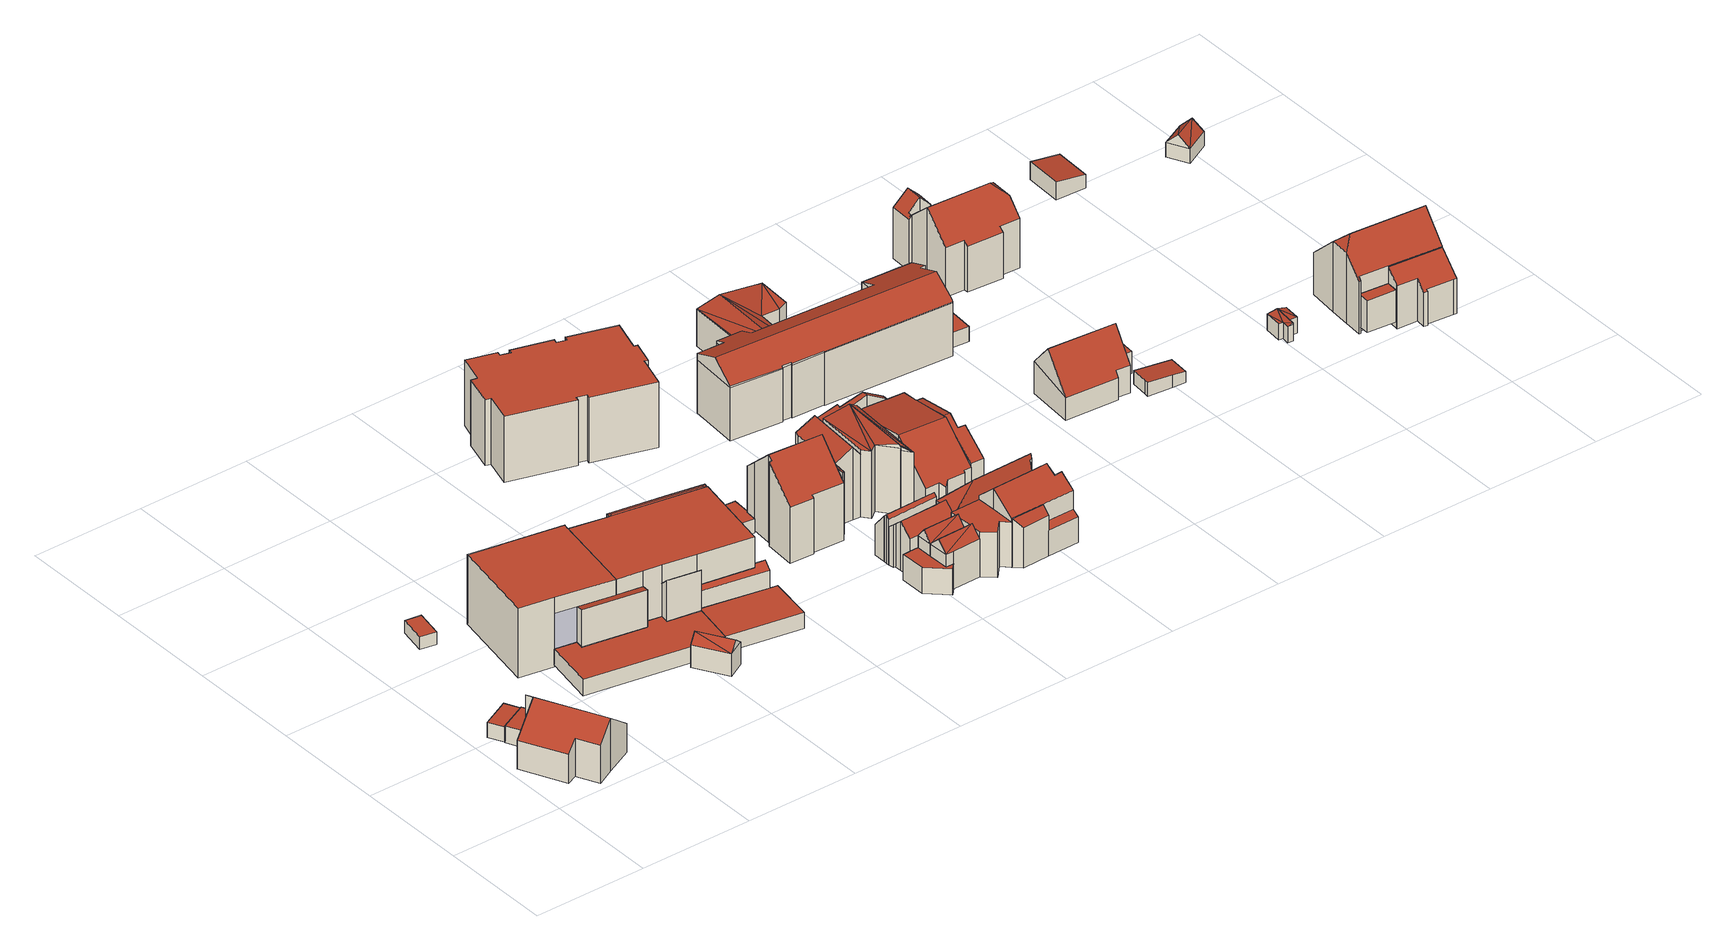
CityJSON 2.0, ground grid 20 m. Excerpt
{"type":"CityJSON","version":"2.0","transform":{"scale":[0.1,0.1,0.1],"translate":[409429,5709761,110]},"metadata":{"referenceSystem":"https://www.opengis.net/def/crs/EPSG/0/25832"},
"CityObjects":{
"building1":{"type":"Building","attributes":{"Gemeindeschluessel":"05978036","Geometrietyp2DReferenz":"3000","function":"31001_1000","roofType":"3100","measuredHeight":9.48},"geometry":[{"type":"MultiSurface","lod":"2","boundaries":[[[0,1,2,3]],[[1,4,5,2]],[[4,6,7,5]],[[6,8,9,7]],[[8,10,11,9]],[[10,12,13,11]],[[12,14,15,13]],[[14,16,17,15]],[[16,18,19,17]],[[18,0,3,19]],[[14,12,10,8,6,4]],[[4,1,0,18,16,14]],[[3,2,5,7,9,11,13,15,17,19]]],"semantics":{"surfaces":[{"type":"WallSurface"},{"type":"RoofSurface"},{"type":"GroundSurface"}],"values":[0,0,0,0,0,0,0,0,0,0,1,1,2]}}]},
"building2":{"type":"Building","attributes":{"Gemeindeschluessel":"05978036","Geometrietyp2DReferenz":"3000","function":"31001_2460","roofType":"1000","measuredHeight":2.66},"geometry":[{"type":"MultiSurface","lod":"2","boundaries":[[[20,21,22,23]],[[21,24,25,22]],[[24,26,27,25]],[[26,28,29,27]],[[28,20,23,29]],[[28,26,24,21,20]],[[23,22,25,27,29]]],"semantics":{"surfaces":[{"type":"WallSurface"},{"type":"RoofSurface"},{"type":"GroundSurface"}],"values":[0,0,0,0,0,1,2]}}]},
"building3":{"type":"Building","attributes":{"Gemeindeschluessel":"05978036","Geometrietyp2DReferenz":"3000","function":"31001_2460","roofType":"1000","measuredHeight":3.04},"geometry":[{"type":"MultiSurface","lod":"2","boundaries":[[[30,31,32,33]],[[31,34,35,32]],[[34,36,37,35]],[[36,38,11,37]],[[38,39,9,11]],[[39,30,33,9]],[[39,38,36,34,31,30]],[[33,32,35,37,11,9]]],"semantics":{"surfaces":[{"type":"WallSurface"},{"type":"RoofSurface"},{"type":"GroundSurface"}],"values":[0,0,0,0,0,0,1,2]}}]},
"building4":{"type":"Building","attributes":{"Gemeindeschluessel":"05978036","Geometrietyp2DReferenz":"3000","function":"31001_2460","roofType":"1000","measuredHeight":2.3},"geometry":[{"type":"MultiSurface","lod":"2","boundaries":[[[40,41,42,43]],[[41,44,45,42]],[[44,46,47,45]],[[46,40,43,47]],[[46,44,41,40]],[[43,42,45,47]]],"semantics":{"surfaces":[{"type":"WallSurface"},{"type":"RoofSurface"},{"type":"GroundSurface"}],"values":[0,0,0,0,1,2]}}]},
"building5":{"type":"Building","attributes":{"Gemeindeschluessel":"05978036","Geometrietyp2DReferenz":"3000","function":"31001_2460","roofType":"3100","measuredHeight":5.54},"geometry":[{"type":"MultiSurface","lod":"2","boundaries":[[[48,49,50,51]],[[49,52,53,50]],[[52,54,55,53]],[[54,48,51,55]],[[52,49,56]],[[48,54,57]],[[48,56,49]],[[56,48,57]],[[57,52,56]],[[52,57,54]],[[51,50,53,55]]],"semantics":{"surfaces":[{"type":"WallSurface"},{"type":"RoofSurface"},{"type":"GroundSurface"}],"values":[0,0,0,0,0,0,1,1,1,1,2]}}]},
"building6":{"type":"Building","attributes":{"Gemeindeschluessel":"05978036","Geometrietyp2DReferenz":"3000","function":"51009_1610"},"children":["building6-1","building6-2","building6-3"]},
"building6-1":{"type":"BuildingPart","attributes":{"roofType":"1000","measuredHeight":2.93},"parents":["building6"],"geometry":[{"type":"MultiSurface","lod":"2","boundaries":[[[58,59,60,61]],[[59,62,63,60]],[[62,64,65,63]],[[64,66,67,65]],[[66,68,69,67]],[[68,70,71,69]],[[70,72,73,71]],[[72,74,75,73]],[[74,76,77,75]],[[76,74,72,70,68,66,64,62,59,58]],[[61,60,63,65,67,69,71,73,75,77]],[[61,77,76,58]]],"semantics":{"surfaces":[{"type":"WallSurface"},{"type":"RoofSurface"},{"type":"GroundSurface"},{"type":"ClosureSurface"}],"values":[0,0,0,0,0,0,0,0,0,1,2,3]}}]},
"building6-2":{"type":"BuildingPart","attributes":{"roofType":"2100","measuredHeight":6.98},"parents":["building6"],"geometry":[{"type":"MultiSurface","lod":"2","boundaries":[[[78,79,80,81,82]],[[79,83,84,80]],[[83,85,86,84]],[[85,87,88,86]],[[87,89,90,91,88]],[[87,85,83,79,78,89]],[[91,81,80,84,86,88]],[[82,90,89,78]],[[82,81,91,90]]],"semantics":{"surfaces":[{"type":"WallSurface"},{"type":"RoofSurface"},{"type":"GroundSurface"},{"type":"ClosureSurface"}],"values":[0,0,0,0,0,1,2,0,3]}}]},
"building6-3":{"type":"BuildingPart","attributes":{"roofType":"1000","measuredHeight":2.94},"parents":["building6"],"geometry":[{"type":"MultiSurface","lod":"2","boundaries":[[[92,93,94,95]],[[93,58,61,94]],[[82,81,77,76]],[[90,92,95,91]],[[90,82,76,58,93,92]],[[95,94,61,77,81,91]],[[76,77,61,58]],[[91,81,82,90]]],"semantics":{"surfaces":[{"type":"WallSurface"},{"type":"RoofSurface"},{"type":"GroundSurface"},{"type":"ClosureSurface"}],"values":[0,0,0,0,1,2,3,3]}}]},
"building7":{"type":"Building","attributes":{"Gemeindeschluessel":"05978036","Geometrietyp2DReferenz":"3000","function":"31001_1000"},"children":["building7-1","building7-2","building7-3","building7-4","building7-5","building7-6","building7-7","building7-8","building7-9"]},
"building7-1":{"type":"BuildingPart","attributes":{"roofType":"1000","measuredHeight":9.16},"parents":["building7"],"geometry":[{"type":"MultiSurface","lod":"2","boundaries":[[[96,97,98,99]],[[97,100,101,98]],[[100,102,103,101]],[[104,96,99,105]],[[104,102,100,97,96]],[[99,98,101,103,105]],[[105,103,102,104]]],"semantics":{"surfaces":[{"type":"WallSurface"},{"type":"RoofSurface"},{"type":"GroundSurface"},{"type":"ClosureSurface"}],"values":[0,0,0,0,1,2,3]}}]},
"building7-2":{"type":"BuildingPart","attributes":{"roofType":"1000","measuredHeight":9.16},"parents":["building7"],"geometry":[{"type":"MultiSurface","lod":"2","boundaries":[[[106,107,108,109]],[[107,110,111,108]],[[112,106,109,113]],[[112,110,107,106]],[[109,108,111,113]],[[113,111,110,112]]],"semantics":{"surfaces":[{"type":"WallSurface"},{"type":"RoofSurface"},{"type":"GroundSurface"},{"type":"ClosureSurface"}],"values":[0,0,0,1,2,3]}}]},
"building7-3":{"type":"BuildingPart","attributes":{"roofType":"2100","measuredHeight":10.5},"parents":["building7"],"geometry":[{"type":"MultiSurface","lod":"2","boundaries":[[[114,115,101,103,102]],[[115,116,117,101]],[[116,118,119,117]],[[120,121,104,105,122]],[[121,120,118,116,115,114]],[[103,101,117,119,122,105]],[[122,119,118,120]],[[102,104,121,114]],[[102,103,105,104]]],"semantics":{"surfaces":[{"type":"WallSurface"},{"type":"RoofSurface"},{"type":"GroundSurface"},{"type":"ClosureSurface"}],"values":[0,0,0,0,1,2,3,0,3]}}]},
"building7-4":{"type":"BuildingPart","attributes":{"roofType":"1000","measuredHeight":12.45},"parents":["building7"],"geometry":[{"type":"MultiSurface","lod":"2","boundaries":[[[123,124,120,122,125]],[[126,127,128,119,118]],[[127,129,130,128]],[[131,132,133]],[[131,134,135,132]],[[134,123,125,135]],[[134,131,136,129,127,126,124,123]],[[125,122,119,128,130,137,132,135]],[[118,120,124,126]],[[118,119,122,120]],[[136,138,137,130,129]],[[133,138,136,131]],[[133,132,137,138]]],"semantics":{"surfaces":[{"type":"WallSurface"},{"type":"RoofSurface"},{"type":"GroundSurface"},{"type":"ClosureSurface"}],"values":[0,0,0,0,0,0,1,2,0,3,3,0,3]}}]},
"building7-5":{"type":"BuildingPart","attributes":{"roofType":"5000","measuredHeight":12.4},"parents":["building7"],"geometry":[{"type":"MultiSurface","lod":"2","boundaries":[[[139,140,141,142,143]],[[144,145,146,147,148]],[[145,149,150,146]],[[151,139,143,152]],[[153,149,145]],[[154,153,145,144,140]],[[154,140,139,151]],[[153,154,151,149]],[[143,142,147,146,150,152]],[[148,141,140,144]],[[148,147,142,141]],[[152,150,149,151]]],"semantics":{"surfaces":[{"type":"WallSurface"},{"type":"RoofSurface"},{"type":"GroundSurface"},{"type":"ClosureSurface"}],"values":[0,0,0,0,1,1,1,1,2,0,3,3]}}]},
"building7-6":{"type":"BuildingPart","attributes":{"roofType":"2100","measuredHeight":10.49},"parents":["building7"],"geometry":[{"type":"MultiSurface","lod":"2","boundaries":[[[155,148,147,111,110]],[[141,156,157,142]],[[156,158,113,157]],[[158,112,113]],[[156,141,148,155,158]],[[111,147,142,157,113]],[[155,110,112,158]],[[110,111,113,112]],[[142,147,148,141]]],"semantics":{"surfaces":[{"type":"WallSurface"},{"type":"RoofSurface"},{"type":"GroundSurface"},{"type":"ClosureSurface"}],"values":[0,0,0,0,1,2,0,3,3]}}]},
"building7-7":{"type":"BuildingPart","attributes":{"roofType":"2100","measuredHeight":9.94},"parents":["building7"],"geometry":[{"type":"MultiSurface","lod":"2","boundaries":[[[159,160,161,162]],[[160,163,164,161]],[[163,165,166,164]],[[138,133,165,163,160,159]],[[162,161,164,166,132,137]],[[165,133,132,166]],[[137,132,133,138]],[[162,137,138,159]]],"semantics":{"surfaces":[{"type":"WallSurface"},{"type":"RoofSurface"},{"type":"GroundSurface"},{"type":"ClosureSurface"}],"values":[0,0,0,1,2,3,3,3]}}]},
"building7-8":{"type":"BuildingPart","attributes":{"roofType":"1000","measuredHeight":12.45},"parents":["building7"],"geometry":[{"type":"MultiSurface","lod":"2","boundaries":[[[167,151,152,130,129]],[[168,169,170,150,149]],[[169,171,172,170]],[[171,173,174,172]],[[173,175,174]],[[176,177,178]],[[176,179,162,177]],[[179,159,162]],[[179,176,173,171,169,168,167,129,136]],[[137,130,152,150,170,172,174,177,162]],[[136,129,130,137,138]],[[149,151,167,168]],[[149,150,152,151]],[[178,175,173,176]],[[178,177,174,175]],[[138,159,179,136]],[[138,137,162,159]]],"semantics":{"surfaces":[{"type":"WallSurface"},{"type":"RoofSurface"},{"type":"GroundSurface"},{"type":"ClosureSurface"}],"values":[0,0,0,0,0,0,0,0,1,2,3,0,3,0,3,0,3]}}]},
"building7-9":{"type":"BuildingPart","attributes":{"roofType":"2100","measuredHeight":10.58},"parents":["building7"],"geometry":[{"type":"MultiSurface","lod":"2","boundaries":[[[175,180,181,174]],[[180,182,183,181]],[[182,178,177,183]],[[182,180,175,178]],[[177,174,181,183]],[[175,174,177,178]]],"semantics":{"surfaces":[{"type":"WallSurface"},{"type":"RoofSurface"},{"type":"GroundSurface"},{"type":"ClosureSurface"}],"values":[0,0,0,1,2,3]}}]},
"building8":{"type":"Building","attributes":{"Gemeindeschluessel":"05978036","Geometrietyp2DReferenz":"3000","function":"31001_2460","roofType":"1000","measuredHeight":2.62},"geometry":[{"type":"MultiSurface","lod":"2","boundaries":[[[184,185,186,187]],[[185,188,189,186]],[[188,190,191,189]],[[190,192,193,191]],[[192,194,195,193]],[[194,184,187,195]],[[194,192,190,188,185,184]],[[187,186,189,191,193,195]]],"semantics":{"surfaces":[{"type":"WallSurface"},{"type":"RoofSurface"},{"type":"GroundSurface"}],"values":[0,0,0,0,0,0,1,2]}}]},
"building9":{"type":"Building","attributes":{"Gemeindeschluessel":"05978036","Geometrietyp2DReferenz":"3000","function":"31001_1000","roofType":"3100","measuredHeight":15.8},"geometry":[{"type":"MultiSurface","lod":"2","boundaries":[[[196,197,198,199]],[[197,200,201,198]],[[200,202,203,201]],[[202,204,205,203]],[[204,206,207,205]],[[206,208,209,207]],[[208,210,211,209]],[[210,212,213,211]],[[212,214,215,213]],[[214,216,217,215]],[[216,218,219,217]],[[218,220,221,219]],[[220,222,223,221]],[[222,224,225,223]],[[224,196,199,225]],[[220,218,216,214,212,210,208,206]],[[206,204,202,200,197,196,224,222,220]],[[199,198,201,203,205,207,209,211,213,215,217,219,221,223,225]]],"semantics":{"surfaces":[{"type":"WallSurface"},{"type":"RoofSurface"},{"type":"GroundSurface"}],"values":[0,0,0,0,0,0,0,0,0,0,0,0,0,0,0,1,1,2]}}]},
"building10":{"type":"Building","attributes":{"Gemeindeschluessel":"05978036","Geometrietyp2DReferenz":"3000","function":"31001_1000","roofType":"1000","measuredHeight":11.81},"geometry":[{"type":"MultiSurface","lod":"2","boundaries":[[[226,227,228,229]],[[227,230,231,228]],[[230,232,233,231]],[[232,234,235,233]],[[234,236,237,235]],[[236,238,239,237]],[[238,240,241,239]],[[240,242,243,241]],[[242,244,245,243]],[[244,246,247,245]],[[246,248,249,247]],[[248,250,251,249]],[[250,252,253,251]],[[252,254,255,253]],[[254,256,257,255]],[[256,258,259,257]],[[258,260,261,259]],[[260,262,263,261]],[[262,264,265,263]],[[264,266,267,265]],[[266,268,269,267]],[[268,270,271,269]],[[270,272,273,271]],[[272,226,229,273]],[[272,270,268,266,264,262,260,258,256,254,252,250,248,246,244,242,240,238,236,234,232,230,227,226]],[[229,228,231,233,235,237,239,241,243,245,247,249,251,253,255,257,259,261,263,265,267,269,271,273]]],"semantics":{"surfaces":[{"type":"WallSurface"},{"type":"RoofSurface"},{"type":"GroundSurface"}],"values":[0,0,0,0,0,0,0,0,0,0,0,0,0,0,0,0,0,0,0,0,0,0,0,0,1,2]}}]},
"building11":{"type":"Building","attributes":{"Gemeindeschluessel":"05978036","Geometrietyp2DReferenz":"3000","function":"31001_1000"},"children":["building11-1","building11-2","building11-3","building11-4","building11-5","building11-6","building11-7","building11-8","building11-9","building11-10","building11-11","building11-12"]},
"building11-1":{"type":"BuildingPart","attributes":{"roofType":"5000","measuredHeight":11.46},"parents":["building11"],"geometry":[{"type":"MultiSurface","lod":"2","boundaries":[[[274,275,276,277]],[[275,278,279,276]],[[278,280,281,279]],[[280,282,283,281]],[[282,284,285,283]],[[286,287,288,289,290]],[[287,274,277,288]],[[291,292,293,294,295,296]],[[295,297,284,282,280,278,296]],[[278,275,274,287,286,291,296]],[[277,276,279,281,283,285,298,299,300,301,289,288]],[[295,302,299,298,297]],[[297,298,285,284]],[[294,302,295]],[[303,292,291]],[[301,300,293,292,303,304]],[[300,299,302,294,293]],[[290,304,303,291,286]],[[290,289,301,304]]],"semantics":{"surfaces":[{"type":"WallSurface"},{"type":"RoofSurface"},{"type":"GroundSurface"},{"type":"ClosureSurface"}],"values":[0,0,0,0,0,0,0,1,1,1,2,3,3,0,0,3,3,0,3]}}]},
"building11-2":{"type":"BuildingPart","attributes":{"roofType":"3100","measuredHeight":8.63},"parents":["building11"],"geometry":[{"type":"MultiSurface","lod":"2","boundaries":[[[305,306,307]],[[308,307,309,310]],[[307,308,311,305]],[[306,309,307]],[[309,306,312,313]],[[314,315,316,317]],[[315,314,318,305,311,308]],[[316,315,308,312]],[[312,306,319,317,316]],[[318,319,306,305]],[[314,317,319,318]],[[310,309,313]],[[308,310,313,312]]],"semantics":{"surfaces":[{"type":"WallSurface"},{"type":"RoofSurface"},{"type":"GroundSurface"},{"type":"ClosureSurface"}],"values":[0,1,1,1,1,2,3,3,3,0,3,0,3]}}]},
"building11-3":{"type":"BuildingPart","attributes":{"roofType":"3100","measuredHeight":8.63},"parents":["building11"],"geometry":[{"type":"MultiSurface","lod":"2","boundaries":[[[320,321,322,323,324]],[[325,326,312,327]],[[327,312,306]],[[328,321,320,329,325]],[[325,327,328]],[[328,327,306]],[[316,324,323,330,317]],[[316,312,320,324]],[[331,322,321,328]],[[331,330,323,322]],[[319,331,328,306]],[[330,331,319,317]],[[306,312,316,317,319]],[[326,325,329]],[[312,326,329,320]]],"semantics":{"surfaces":[{"type":"WallSurface"},{"type":"RoofSurface"},{"type":"GroundSurface"},{"type":"ClosureSurface"}],"values":[0,1,1,1,1,0,2,3,0,3,0,3,3,0,3]}}]},
"building11-4":{"type":"BuildingPart","attributes":{"roofType":"3100","measuredHeight":8.8},"parents":["building11"],"geometry":[{"type":"MultiSurface","lod":"2","boundaries":[[[332,333,334,335,336]],[[333,337,338,334]],[[333,332,339,340]],[[340,341,342,337,333]],[[343,301,335,334,338,344]],[[339,303,304,345,340]],[[304,301,343,345]],[[336,303,339,332]],[[336,335,301,304,303]],[[341,346,344,338,337,342]],[[345,346,341,340]],[[344,346,345,343]]],"semantics":{"surfaces":[{"type":"WallSurface"},{"type":"RoofSurface"},{"type":"GroundSurface"},{"type":"ClosureSurface"}],"values":[0,0,1,1,2,0,3,0,3,3,0,3]}}]},
"building11-5":{"type":"BuildingPart","attributes":{"roofType":"2100","measuredHeight":5.38},"parents":["building11"],"geometry":[{"type":"MultiSurface","lod":"2","boundaries":[[[347,348,349,350]],[[348,351,352,349]],[[353,351,348,347]],[[350,349,352,354]],[[354,352,351,353]],[[347,350,354,353]]],"semantics":{"surfaces":[{"type":"WallSurface"},{"type":"RoofSurface"},{"type":"GroundSurface"},{"type":"ClosureSurface"}],"values":[0,0,1,2,3,3]}}]},
"building11-6":{"type":"BuildingPart","attributes":{"roofType":"2100","measuredHeight":8.19},"parents":["building11"],"geometry":[{"type":"MultiSurface","lod":"2","boundaries":[[[355,356,357,358]],[[356,359,360,357]],[[359,341,344,360]],[[337,361,362,338]],[[361,355,358,362]],[[361,337,342,341,359,356,355]],[[358,357,360,344,338,362]],[[338,344,341,342,337]]],"semantics":{"surfaces":[{"type":"WallSurface"},{"type":"RoofSurface"},{"type":"GroundSurface"},{"type":"ClosureSurface"}],"values":[0,0,0,0,0,1,2,3]}}]},
"building11-7":{"type":"BuildingPart","attributes":{"roofType":"1000","measuredHeight":4.59},"parents":["building11"],"geometry":[{"type":"MultiSurface","lod":"2","boundaries":[[[322,363,364,323]],[[363,365,366,364]],[[365,367,368,366]],[[367,369,370,368]],[[318,369,367,365,363,322,331,319]],[[330,323,364,366,368,370,314,317]],[[323,330,331,322]],[[314,370,369,318]],[[317,314,318,319]],[[330,317,319,331]]],"semantics":{"surfaces":[{"type":"WallSurface"},{"type":"RoofSurface"},{"type":"GroundSurface"},{"type":"ClosureSurface"}],"values":[0,0,0,0,1,2,3,3,3,3]}}]},
"building11-8":{"type":"BuildingPart","attributes":{"roofType":"1000","measuredHeight":8.09},"parents":["building11"],"geometry":[{"type":"MultiSurface","lod":"2","boundaries":[[[371,372,373,374]],[[372,375,376,373]],[[375,377,320,324,376]],[[378,310,313,326,329,377,375,372,371,379,380]],[[298,381,374,373,376,324,316,315,299]],[[374,381,379,371]],[[381,298,297,380,379]],[[312,326,313]],[[329,320,377]],[[310,378,308]],[[308,315,316,312]],[[308,312,313,310]],[[316,324,320,312]],[[312,320,329,326]],[[297,295,302,308,378,380]],[[298,299,302,295,297]],[[299,315,308,302]]],"semantics":{"surfaces":[{"type":"WallSurface"},{"type":"RoofSurface"},{"type":"GroundSurface"},{"type":"ClosureSurface"}],"values":[0,0,0,1,2,3,3,0,0,0,3,3,3,3,0,3,3]}}]},
"building11-9":{"type":"BuildingPart","attributes":{"roofType":"3100","measuredHeight":11.9},"parents":["building11"],"geometry":[{"type":"MultiSurface","lod":"2","boundaries":[[[382,383,384,385]],[[383,386,387,384]],[[386,388,347,350,387]],[[389,382,385,285,284]],[[390,391,388,386,383,382]],[[382,389,392,390]],[[385,384,387,350,354,374,381,298,285]],[[393,353,347,388,391]],[[354,350,347,353]],[[391,371,374,354,353,393]],[[379,371,391,390]],[[381,374,371,379]],[[392,380,379,390]],[[381,379,380,297,298]],[[389,284,297,380,392]],[[284,285,298,297]]],"semantics":{"surfaces":[{"type":"WallSurface"},{"type":"RoofSurface"},{"type":"GroundSurface"},{"type":"ClosureSurface"}],"values":[0,0,0,0,1,1,2,0,3,3,0,3,0,3,0,3]}}]},
"building11-10":{"type":"BuildingPart","attributes":{"roofType":"1000","measuredHeight":4.59},"parents":["building11"],"geometry":[{"type":"MultiSurface","lod":"2","boundaries":[[[346,394,395,344]],[[394,290,289,395]],[[304,290,394,346,345]],[[344,395,289,301,343]],[[301,289,290,304]],[[343,301,304,345]],[[344,343,345,346]]],"semantics":{"surfaces":[{"type":"WallSurface"},{"type":"RoofSurface"},{"type":"GroundSurface"},{"type":"ClosureSurface"}],"values":[0,0,1,2,3,3,3]}}]},
"building11-11":{"type":"BuildingPart","attributes":{"roofType":"3100","measuredHeight":8.8},"parents":["building11"],"geometry":[{"type":"MultiSurface","lod":"2","boundaries":[[[396,397,398,370,369]],[[397,399,400,398]],[[399,401,402,400]],[[401,336,335,402]],[[397,396,305,311,308,302,294,403]],[[403,292,303,336,401,399,397]],[[335,301,300,299,315,314,370,398,400,402]],[[301,335,336,303]],[[293,292,403]],[[300,301,303,292,293]],[[294,293,403]],[[300,293,294,302,299]],[[396,369,318,305]],[[305,318,314,315,308,311]],[[369,370,314,318]],[[299,302,308,315]]],"semantics":{"surfaces":[{"type":"WallSurface"},{"type":"RoofSurface"},{"type":"GroundSurface"},{"type":"ClosureSurface"}],"values":[0,0,0,0,1,1,2,3,0,3,0,3,0,3,3,3]}}]},
"building11-12":{"type":"BuildingPart","attributes":{"roofType":"2100","measuredHeight":8.79},"parents":["building11"],"geometry":[{"type":"MultiSurface","lod":"2","boundaries":[[[404,405,406,352,351]],[[405,391,374,406]],[[393,391,405,404]],[[352,406,374,354]],[[374,391,393,353,354]],[[404,351,353,393]],[[351,352,354,353]]],"semantics":{"surfaces":[{"type":"WallSurface"},{"type":"RoofSurface"},{"type":"GroundSurface"},{"type":"ClosureSurface"}],"values":[0,0,1,2,3,0,3]}}]},
"building12":{"type":"Building","attributes":{"Gemeindeschluessel":"05978036","Geometrietyp2DReferenz":"3000","function":"31001_1000"},"children":["building12-1","building12-2","building12-3","building12-4","building12-5"]},
"building12-1":{"type":"BuildingPart","attributes":{"roofType":"5000","measuredHeight":12.66},"parents":["building12"],"geometry":[{"type":"MultiSurface","lod":"2","boundaries":[[[407,408,409,410,411]],[[408,412,413,409]],[[412,414,415,413]],[[414,416,417,415]],[[416,418,419,420,417]],[[421,422,412]],[[421,407,423,424,425,426]],[[412,407,421]],[[427,407,412]],[[407,427,428]],[[427,408,428]],[[421,414,422]],[[421,416,414]],[[429,416,421]],[[416,429,418]],[[426,430,429,421]],[[408,407,428]],[[412,408,427]],[[414,412,422]],[[410,409,413,415,417,420,431,432,433]],[[434,419,418,429]],[[431,420,419,434,435]],[[430,435,434,429]],[[432,431,435,430,426,436]],[[425,436,426]],[[411,423,407]],[[410,433,424,423,411]],[[433,432,436,425,424]]],"semantics":{"surfaces":[{"type":"WallSurface"},{"type":"RoofSurface"},{"type":"GroundSurface"},{"type":"ClosureSurface"}],"values":[0,0,0,0,0,1,1,1,1,1,1,1,1,1,1,0,0,0,0,2,0,3,0,3,0,0,3,3]}}]},
"building12-2":{"type":"BuildingPart","attributes":{"roofType":"3100","measuredHeight":12.95},"parents":["building12"],"geometry":[{"type":"MultiSurface","lod":"2","boundaries":[[[437,438,439,440]],[[438,441,442,439]],[[441,443,444,442]],[[443,445,446,444]],[[445,447,448,446]],[[447,449,450,448]],[[449,451,452,453,450]],[[419,437,440,420]],[[449,447,445,443,441,438,437]],[[437,419,434,451,449]],[[440,439,442,444,446,448,450,453,431,420]],[[434,435,452,451]],[[419,420,431,435,434]],[[435,431,453,452]]],"semantics":{"surfaces":[{"type":"WallSurface"},{"type":"RoofSurface"},{"type":"GroundSurface"},{"type":"ClosureSurface"}],"values":[0,0,0,0,0,0,0,0,1,1,2,0,3,3]}}]},
"building12-3":{"type":"BuildingPart","attributes":{"roofType":"3100","measuredHeight":12.86},"parents":["building12"],"geometry":[{"type":"MultiSurface","lod":"2","boundaries":[[[454,455,456,457,458]],[[459,460,461,462]],[[460,463,464,461]],[[463,465,466,464]],[[465,467,468,466]],[[467,469,470,468]],[[469,471,472,470]],[[471,411,410,472]],[[473,454,458,474]],[[475,423,411,471,469,467,465,463,460,459,476,477]],[[477,455,454,473,478,436,425,475]],[[458,457,479,480,462,461,464,466,468,470,472,410,433,432,481,474]],[[482,483,456,455,477]],[[480,479,483,482]],[[479,457,456,483]],[[476,482,477]],[[480,482,476,459,462]],[[424,423,475]],[[433,410,411,423,424]],[[425,424,475]],[[433,424,425,436,432]],[[474,481,478,473]],[[481,432,436,478]]],"semantics":{"surfaces":[{"type":"WallSurface"},{"type":"RoofSurface"},{"type":"GroundSurface"},{"type":"ClosureSurface"}],"values":[0,0,0,0,0,0,0,0,0,1,1,2,0,3,3,0,3,0,3,0,3,3,3]}}]},
"building12-4":{"type":"BuildingPart","attributes":{"roofType":"3100","measuredHeight":13.02},"parents":["building12"],"geometry":[{"type":"MultiSurface","lod":"2","boundaries":[[[452,484,485,453]],[[484,486,487,485]],[[486,488,489,487]],[[488,490,491,489]],[[490,492,493,491]],[[492,473,474,493]],[[494,473,492,490]],[[490,488,486,484,452,435,430,494]],[[485,487,489,491,493,474,481,432,431,453]],[[478,473,494]],[[481,474,473,478]],[[430,426,436,478,494]],[[435,431,432,436,426,430]],[[481,478,436,432]],[[453,431,435,452]]],"semantics":{"surfaces":[{"type":"WallSurface"},{"type":"RoofSurface"},{"type":"GroundSurface"},{"type":"ClosureSurface"}],"values":[0,0,0,0,0,0,1,1,2,0,3,0,3,3,3]}}]},
"building12-5":{"type":"BuildingPart","attributes":{"roofType":"3100","measuredHeight":12.71},"parents":["building12"],"geometry":[{"type":"MultiSurface","lod":"2","boundaries":[[[495,496,459,462,497]],[[456,498,499,457]],[[498,500,501,499]],[[500,502,503,501]],[[502,504,505,503]],[[504,495,497,505]],[[500,498,456,483]],[[483,482,476,496,495,504,502,500]],[[497,462,480,479,457,499,501,503,505]],[[476,459,496]],[[479,480,482,483]],[[480,462,459,476,482]],[[479,483,456,457]]],"semantics":{"surfaces":[{"type":"WallSurface"},{"type":"RoofSurface"},{"type":"GroundSurface"},{"type":"ClosureSurface"}],"values":[0,0,0,0,0,0,1,1,2,0,3,3,3]}}]},
"building13":{"type":"Building","attributes":{"Gemeindeschluessel":"05978036","Geometrietyp2DReferenz":"3000","function":"31001_1100","roofType":"5000","measuredHeight":7.64},"geometry":[{"type":"MultiSurface","lod":"2","boundaries":[[[506,507,508,509]],[[507,510,511,508]],[[510,512,513,511]],[[512,514,515,513]],[[514,516,517,515]],[[516,518,519,517]],[[518,520,521,519]],[[520,522,523,521]],[[522,506,509,523]],[[507,506,522]],[[507,524,525]],[[522,524,507]],[[524,522,520]],[[510,514,512]],[[510,516,514]],[[525,516,510]],[[525,518,516]],[[518,525,524]],[[520,518,524]],[[510,507,525]],[[509,508,511,513,515,517,519,521,523]]],"semantics":{"surfaces":[{"type":"WallSurface"},{"type":"RoofSurface"},{"type":"GroundSurface"}],"values":[0,0,0,0,0,0,0,0,0,1,1,1,1,1,1,1,1,1,0,0,2]}}]},
"building14":{"type":"Building","attributes":{"Gemeindeschluessel":"05978036","Geometrietyp2DReferenz":"3000","function":"31001_1100","roofType":"5000","measuredHeight":12.63},"geometry":[{"type":"MultiSurface","lod":"2","boundaries":[[[526,527,528,529]],[[527,530,531,528]],[[530,532,533,531]],[[532,534,535,533]],[[534,536,537,535]],[[536,538,539,537]],[[538,540,541,539]],[[540,542,543,541]],[[542,544,545,543]],[[544,546,547,545]],[[546,548,549,547]],[[548,550,551,549]],[[550,552,553,551]],[[552,554,555,553]],[[554,556,557,555]],[[556,558,559,557]],[[558,560,561,559]],[[560,562,563,561]],[[562,564,565,563]],[[564,566,567,565]],[[566,568,569,567]],[[568,526,529,569]],[[570,546,544,542,571,572,573,574,575,576,577,578,579,580,581]],[[582,583,584,580,579,585,586,587,588,589,590]],[[556,582,590,558]],[[558,590,589,560]],[[560,589,588,562]],[[562,588,587,564]],[[564,587,586,566]],[[566,586,585,568]],[[568,585,579,578,526]],[[550,581,580,584,552]],[[552,584,583,554]],[[554,583,582,556]],[[548,570,581,550]],[[526,578,577,527]],[[527,577,576,530]],[[530,576,575,532]],[[532,575,574,534]],[[540,571,542]],[[538,572,571,540]],[[536,573,572,538]],[[534,574,573,536]],[[546,570,548]],[[529,528,531,533,535,537,539,541,543,545,547,549,551,553,555,557,559,561,563,565,567,569]]],"semantics":{"surfaces":[{"type":"WallSurface"},{"type":"RoofSurface"},{"type":"GroundSurface"}],"values":[0,0,0,0,0,0,0,0,0,0,0,0,0,0,0,0,0,0,0,0,0,0,1,1,0,0,0,0,0,0,0,0,0,0,0,0,0,0,0,0,0,0,0,0,2]}}]},
"building15":{"type":"Building","attributes":{"Gemeindeschluessel":"05978036","Geometrietyp2DReferenz":"3000","function":"31001_1000","roofType":"5000","measuredHeight":10.22},"geometry":[{"type":"MultiSurface","lod":"2","boundaries":[[[591,592,593,594]],[[592,595,596,593]],[[595,597,598,596]],[[597,599,600,598]],[[599,601,602,600]],[[601,603,604,602]],[[603,605,606,604]],[[605,591,594,606]],[[607,595,592,591,605,608]],[[599,597,607,608,603,601]],[[605,603,608]],[[597,595,607]],[[594,593,596,598,600,602,604,606]]],"semantics":{"surfaces":[{"type":"WallSurface"},{"type":"RoofSurface"},{"type":"GroundSurface"}],"values":[0,0,0,0,0,0,0,0,1,1,0,0,2]}}]},
"building16":{"type":"Building","attributes":{"Gemeindeschluessel":"05978036","Geometrietyp2DReferenz":"3000","function":"31001_1000","roofType":"1000","measuredHeight":4},"geometry":[{"type":"MultiSurface","lod":"2","boundaries":[[[609,610,596,611]],[[610,612,593,596]],[[612,613,594,593]],[[613,614,615,594]],[[614,616,617,615]],[[616,609,611,617]],[[616,614,613,612,610,609]],[[611,596,593,594,615,617]]],"semantics":{"surfaces":[{"type":"WallSurface"},{"type":"RoofSurface"},{"type":"GroundSurface"}],"values":[0,0,0,0,0,0,1,2]}}]},
"building17":{"type":"Building","attributes":{"Gemeindeschluessel":"05978036","Geometrietyp2DReferenz":"3000","function":"31001_2460","roofType":"1000","measuredHeight":2.73},"geometry":[{"type":"MultiSurface","lod":"2","boundaries":[[[618,619,620,621]],[[619,622,623,620]],[[622,624,625,623]],[[624,626,627,625]],[[626,628,629,627]],[[628,630,631,629]],[[630,632,633,631]],[[632,634,635,633]],[[634,618,621,635]],[[634,632,630,628,626,624,622,619,618]],[[621,620,623,625,627,629,631,633,635]]],"semantics":{"surfaces":[{"type":"WallSurface"},{"type":"RoofSurface"},{"type":"GroundSurface"}],"values":[0,0,0,0,0,0,0,0,0,1,2]}}]},
"building18":{"type":"Building","attributes":{"Gemeindeschluessel":"05978036","Geometrietyp2DReferenz":"3000","function":"31001_2460","roofType":"2100","measuredHeight":2.47},"geometry":[{"type":"MultiSurface","lod":"2","boundaries":[[[636,637,638,639]],[[637,640,641,638]],[[640,642,643,641]],[[642,644,645,643]],[[644,646,647,645]],[[646,636,639,647]],[[646,644,642,640,637,636]],[[639,638,641,643,645,647]]],"semantics":{"surfaces":[{"type":"WallSurface"},{"type":"RoofSurface"},{"type":"GroundSurface"}],"values":[0,0,0,0,0,0,1,2]}}]},
"building19":{"type":"Building","attributes":{"Gemeindeschluessel":"05978036","Geometrietyp2DReferenz":"3000","function":"31001_1000"},"children":["building19-1","building19-2","building19-3"]},
"building19-1":{"type":"BuildingPart","attributes":{"roofType":"3100","measuredHeight":11.69},"parents":["building19"],"geometry":[{"type":"MultiSurface","lod":"2","boundaries":[[[648,649,650,651]],[[649,652,653,650]],[[652,654,655,653]],[[654,656,657,655]],[[656,658,659,660,657]],[[654,652,649,648,661,662,663]],[[663,658,656,654]],[[664,665,651,650,653,655,657,660]],[[662,666,667,663]],[[666,665,664,667]],[[661,666,662]],[[651,665,666,661,648]],[[667,659,658,663]],[[664,660,659,667]]],"semantics":{"surfaces":[{"type":"WallSurface"},{"type":"RoofSurface"},{"type":"GroundSurface"},{"type":"ClosureSurface"}],"values":[0,0,0,0,0,1,1,2,0,3,0,3,0,3]}}]},
"building19-2":{"type":"BuildingPart","attributes":{"roofType":"1000","measuredHeight":4.83},"parents":["building19"],"geometry":[{"type":"MultiSurface","lod":"2","boundaries":[[[668,669,670,671]],[[669,672,673,670]],[[672,674,675,673]],[[674,672,669,668]],[[671,670,673,675]],[[671,675,674,668]]],"semantics":{"surfaces":[{"type":"WallSurface"},{"type":"RoofSurface"},{"type":"GroundSurface"},{"type":"ClosureSurface"}],"values":[0,0,0,1,2,3]}}]},
"building19-3":{"type":"BuildingPart","attributes":{"roofType":"9999","measuredHeight":13.49},"parents":["building19"],"geometry":[{"type":"MultiSurface","lod":"2","boundaries":[[[676,677,678,679]],[[677,680,681,678]],[[680,682,683,681]],[[682,684,685,683]],[[684,686,648,651,685]],[[659,687,668,671,660]],[[688,689,690,675,674]],[[689,691,692,690]],[[691,693,694,692]],[[693,695,696,694]],[[695,676,679,696]],[[691,689,697]],[[689,688,687,659,667,666,661,686,684,697]],[[684,682,680,677,676,695,693,691,697]],[[679,678,681,683,685,651,665,664,660,671,675,690,692,694,696]],[[661,648,686]],[[666,665,651,648,661]],[[667,664,665,666]],[[659,660,664,667]],[[688,674,668,687]],[[674,675,671,668]]],"semantics":{"surfaces":[{"type":"WallSurface"},{"type":"RoofSurface"},{"type":"GroundSurface"},{"type":"ClosureSurface"}],"values":[0,0,0,0,0,0,0,0,0,0,0,1,1,1,2,0,3,3,3,0,3]}}]},
"building20":{"type":"Building","attributes":{"Gemeindeschluessel":"05978036","Geometrietyp2DReferenz":"3000","function":"31001_1310","roofType":"5000","measuredHeight":3.23},"geometry":[{"type":"MultiSurface","lod":"2","boundaries":[[[698,699,700,701]],[[699,702,703,700]],[[702,704,705,703]],[[704,706,707,705]],[[706,708,709,707]],[[708,710,711,709]],[[710,712,713,711]],[[712,698,701,713]],[[714,708,706]],[[714,710,708]],[[714,712,710]],[[712,714,715]],[[714,699,715]],[[704,699,714]],[[699,704,702]],[[715,699,698]],[[706,704,714]],[[698,712,715]],[[701,700,703,705,707,709,711,713]]],"semantics":{"surfaces":[{"type":"WallSurface"},{"type":"RoofSurface"},{"type":"GroundSurface"}],"values":[0,0,0,0,0,0,0,0,1,1,1,1,1,1,1,1,0,0,2]}}]},
"building21":{"type":"Building","attributes":{"Gemeindeschluessel":"05978036","Geometrietyp2DReferenz":"3000","function":"51009_1610","roofType":"1000","measuredHeight":5.66},"geometry":[{"type":"MultiSurface","lod":"2","boundaries":[[[716,717,718,719]],[[717,720,721,718]],[[720,722,723,721]],[[722,724,725,723]],[[724,716,719,725]],[[724,722,720,717,716]],[[719,718,721,723,725]]],"semantics":{"surfaces":[{"type":"WallSurface"},{"type":"RoofSurface"},{"type":"GroundSurface"}],"values":[0,0,0,0,0,1,2]}}]},
"building22":{"type":"Building","attributes":{"Gemeindeschluessel":"05978036","Geometrietyp2DReferenz":"3000","function":"31001_1310","roofType":"2100","measuredHeight":3.21},"geometry":[{"type":"MultiSurface","lod":"2","boundaries":[[[726,727,728,729]],[[727,730,731,728]],[[730,732,733,731]],[[732,726,729,733]],[[732,730,727,726]],[[729,728,731,733]]],"semantics":{"surfaces":[{"type":"WallSurface"},{"type":"RoofSurface"},{"type":"GroundSurface"}],"values":[0,0,0,0,1,2]}}]},
"building23":{"type":"Building","attributes":{"Gemeindeschluessel":"05978036","Geometrietyp2DReferenz":"3000","function":"31001_1000"},"children":["building23-1","building23-2"]},
"building23-1":{"type":"BuildingPart","attributes":{"roofType":"9999","measuredHeight":14.49},"parents":["building23"],"geometry":[{"type":"MultiSurface","lod":"2","boundaries":[[[734,735,736,737]],[[735,738,739,740,736]],[[741,742,743,744,745]],[[742,746,747,743]],[[746,748,749,747]],[[748,750,751,749]],[[750,752,753,751]],[[752,754,755,753]],[[754,756,757,755]],[[756,734,737,757]],[[752,750,758]],[[750,748,746,742,741,738,735,758]],[[735,734,756,754,752,758]],[[737,736,740,744,743,747,749,751,753,755,757]],[[745,739,738,741]],[[745,744,740,739]]],"semantics":{"surfaces":[{"type":"WallSurface"},{"type":"RoofSurface"},{"type":"GroundSurface"},{"type":"ClosureSurface"}],"values":[0,0,0,0,0,0,0,0,0,0,1,1,1,2,0,3]}}]},
"building23-2":{"type":"BuildingPart","attributes":{"roofType":"2100","measuredHeight":9.84},"parents":["building23"],"geometry":[{"type":"MultiSurface","lod":"2","boundaries":[[[759,745,744,760]],[[739,761,762,740]],[[761,763,764,762]],[[763,765,766,764]],[[765,767,768,766]],[[767,769,770,768]],[[769,771,772,770]],[[771,773,774,772]],[[773,759,760,774]],[[773,771,769,767,765,763,761,739,745,759]],[[760,744,740,762,764,766,768,770,772,774]],[[740,744,745,739]]],"semantics":{"surfaces":[{"type":"WallSurface"},{"type":"RoofSurface"},{"type":"GroundSurface"},{"type":"ClosureSurface"}],"values":[0,0,0,0,0,0,0,0,0,1,2,3]}}]},
"building24":{"type":"Building","attributes":{"Gemeindeschluessel":"05978036","Geometrietyp2DReferenz":"3000","function":"31001_9998","roofType":"3100","measuredHeight":4.54},"geometry":[{"type":"MultiSurface","lod":"2","boundaries":[[[775,776,777,778]],[[776,779,780,777]],[[779,781,782,780]],[[781,775,778,782]],[[779,776,783]],[[775,781,784]],[[784,776,775]],[[776,784,783]],[[781,783,784]],[[783,781,779]],[[778,777,780,782]]],"semantics":{"surfaces":[{"type":"WallSurface"},{"type":"RoofSurface"},{"type":"GroundSurface"}],"values":[0,0,0,0,0,0,1,1,1,1,2]}}]}
},
"vertices":[
[44,32,67],[7,109,67],[7,109,15],[44,32,15],[57,134,110],[57,134,15],[63,137,105],[63,137,15],[56,151,105],[56,151,15],[99,172,67],[99,172,15],[162,43,67],[162,43,15],[113,19,110],[113,19,15],[81,3,83],[81,3,15],[63,41,83],[63,41,15],
[23,201,43],[73,225,43],[73,225,16],[23,201,16],[77,217,43],[77,217,16],[86,199,43],[86,199,16],[36,175,43],[36,175,16],
[49,147,45],[36,175,45],[36,175,15],[49,147,15],[86,199,45],[86,199,15],[87,196,45],[87,196,15],[99,172,45],[56,151,45],
[124,449,29],[96,454,29],[96,454,6],[124,449,6],[105,502,29],[105,502,6],[133,497,29],[133,497,6],
[371,135,92],[404,77,92],[404,77,51],[371,135,51],[374,61,92],[374,61,51],[341,117,92],[341,117,51],[389,69,106],[356,126,106],
[439,158,43],[204,200,43],[204,200,14],[439,158,14],[220,290,43],[220,290,14],[257,283,43],[257,283,14],[255,268,43],[255,268,14],[364,249,43],[364,249,14],[367,263,43],[367,263,14],[398,258,43],[398,258,14],[396,243,43],[396,243,14],[453,233,43],[453,233,14],
[454,239,74],[456,247,80],[456,247,14],[454,239,14],[454,239,43],[552,230,80],[552,230,14],[553,235,84],[553,235,14],[573,232,84],[573,232,14],[570,217,74],[570,217,43],[570,217,14],
[583,215,43],[570,135,43],[570,135,14],[583,215,14],
[247,464,102],[326,449,102],[326,449,10],[247,464,10],[325,444,102],[325,444,10],[325,443,102],[325,443,10],[246,458,102],[246,458,10],
[449,427,102],[528,413,102],[528,413,10],[449,427,10],[527,407,102],[527,407,10],[448,421,102],[448,421,10],
[325,443,115],[325,444,115],[352,439,115],[352,439,10],[350,429,103],[350,429,10],[244,448,103],[246,458,115],[244,448,10],
[189,458,135],[244,448,135],[189,458,10],[350,429,135],[349,424,135],[349,424,10],[348,419,135],[348,419,10],[220,290,135],[220,290,10],[220,290,107],[161,301,135],[161,301,10],[322,271,135],[322,271,10],[322,271,107],
[418,411,133],[419,416,133],[419,416,99],[419,416,10],[418,411,10],[526,397,133],[581,387,133],[581,387,10],[526,397,10],[526,397,99],[579,377,133],[579,377,10],[417,406,133],[417,406,10],[574,383,134],[423,410,134],
[527,407,115],[421,426,115],[421,426,10],[448,421,115],
[367,263,107],[364,249,110],[364,249,10],[367,263,10],[255,268,110],[255,268,10],[257,283,107],[257,283,10],
[417,406,135],[579,377,135],[553,235,135],[553,235,10],[552,230,135],[552,230,10],[456,247,135],[456,247,10],[456,247,102],[398,258,135],[398,258,10],[398,258,102],[367,263,135],
[453,233,116],[453,233,10],[396,243,116],[396,243,10],
[666,375,41],[635,378,41],[635,378,15],[666,375,15],[642,431,41],[642,431,15],[672,429,41],[672,429,15],[670,395,41],[670,395,15],[668,395,41],[668,395,15],
[697,276,124],[696,272,120],[696,272,20],[697,276,20],[654,275,120],[654,275,20],[658,330,171],[658,330,20],[663,330,171],[663,330,20],[663,337,178],[663,337,20],[666,375,143],[666,375,20],[668,395,124],[668,395,20],[670,395,124],[670,395,20],[714,392,124],[714,392,20],[714,396,120],[714,396,20],[763,393,120],[763,393,20],[758,330,178],[758,330,20],[753,275,127],[753,275,20],[753,272,124],[753,272,20],
[706,689,138],[689,633,138],[689,633,20],[706,689,20],[583,665,138],[583,665,20],[585,672,138],[585,672,20],[568,677,138],[568,677,20],[566,670,138],[566,670,20],[453,704,138],[453,704,20],[467,753,138],[467,753,20],[458,756,138],[458,756,20],[474,810,138],[474,810,20],[484,808,138],[484,808,20],[499,857,138],[499,857,20],[550,842,138],[550,842,20],[548,835,138],[548,835,20],[565,829,138],[565,829,20],[567,836,138],[567,836,20],[636,816,138],[636,816,20],[634,809,138],[634,809,20],[651,804,138],[651,804,20],[653,811,138],[653,811,20],[735,786,138],[735,786,20],[718,730,138],[718,730,20],[724,728,138],[724,728,20],[712,687,138],[712,687,20],
[886,147,126],[971,148,127],[971,148,61],[886,147,61],[972,102,175],[972,102,61],[972,100,166],[972,100,61],[969,100,166],[969,100,61],[969,95,138],[969,95,61],[867,136,137],[886,136,137],[886,136,61],[867,136,61],[867,136,107],[820,136,137],[820,127,137],[821,114,137],[821,100,137],[821,92,137],[863,100,175],[867,93,137],[867,93,61],[821,92,61],[821,114,61],[820,136,61],[821,92,129],[820,136,129],[820,136,107],
[750,90,129],[750,62,129],[750,76,147],[814,92,129],[815,77,147],[815,81,142],[773,91,129],[815,63,129],[815,73,142],[750,90,61],[814,92,61],[815,63,61],[750,62,61],[750,90,107],[750,62,107],
[815,26,129],[765,25,129],[765,25,107],[765,25,61],[815,26,61],[815,44,147],[815,50,142],[751,43,147],[751,25,129],[815,39,142],[751,25,61],[751,25,107],
[729,134,143],[729,139,149],[729,139,61],[729,134,61],[729,134,129],[729,145,143],[729,145,61],[820,136,143],[820,141,149],[820,147,143],[780,146,143],[820,141,61],[820,147,61],[820,141,107],[820,147,107],
[986,18,114],[986,6,107],[986,6,61],[986,18,61],[929,5,107],[929,5,61],[928,17,115],[928,17,61],
[794,169,116],[794,158,129],[794,158,61],[794,169,61],[820,158,129],[820,158,61],[729,167,116],[729,167,61],
[755,14,107],[755,14,61],[722,45,107],[722,45,61],[721,90,107],[721,90,61],[735,90,107],[735,90,61],
[868,16,142],[855,29,142],[855,29,61],[868,16,61],[835,8,142],[835,8,61],[815,26,142],[814,92,142],[868,59,142],[867,93,142],[868,59,61],
[970,61,180],[971,44,168],[971,44,61],[970,61,61],[985,45,168],[985,45,61],[986,18,148],[969,95,149],[868,59,180],[868,16,149],[867,93,149],[928,17,148],
[855,147,107],[855,147,61],
[735,90,129],[734,112,149],[734,112,61],[734,124,138],[734,124,61],[730,124,138],[730,124,61],[821,114,149],
[929,5,134],[881,4,133],[881,4,61],
[862,243,148],[850,258,148],[850,258,28],[862,243,28],[862,243,125],[855,262,148],[855,262,28],[829,294,148],[829,294,28],[815,283,148],[815,283,28],[804,296,148],[804,296,140],[804,296,28],[860,393,155],[852,266,155],[864,271,148],[865,282,148],[868,332,148],[872,392,148],[852,259,155],[851,257,155],[812,396,148],[852,393,148],[812,396,28],[872,392,28],[865,282,28],[812,396,140],[812,396,138],[872,392,138],
[790,297,158],[758,299,141],[758,299,28],[790,297,28],[756,275,141],[756,275,28],[753,275,140],[753,275,28],[763,393,140],[763,393,28],[764,401,140],[764,401,28],[798,398,158],[798,398,28],[812,397,140],[812,397,138],[812,397,28],
[957,386,138],[954,354,143],[954,354,142],[954,354,28],[957,386,28],[945,210,103],[932,211,103],[932,211,28],[945,210,28],[931,208,100],[931,208,28],[900,210,100],[900,210,28],[892,203,94],[892,203,28],[885,211,100],[885,211,28],[860,212,100],[860,212,28],[927,388,138],[927,388,28],[865,282,157],[947,249,135],[949,276,157],[891,391,138],[950,282,28],[949,276,28],[891,391,28],[949,276,152],[950,282,156],
[813,414,138],[813,414,28],[851,411,148],[851,411,28],[850,404,148],[850,404,28],[891,401,159],[891,401,28],[927,398,138],[927,398,28],[891,391,159],
[968,209,110],[945,210,110],[968,209,28],[966,353,142],[966,353,28],[961,281,156],[961,281,28],[959,260,142],[959,260,28],[972,259,142],[972,259,28],
[883,684,96],[890,796,96],[890,796,29],[883,684,29],[1008,789,96],[1008,789,29],[1004,727,96],[1004,727,29],[986,720,96],[986,720,29],[954,722,96],[954,722,29],[949,656,96],[949,656,29],[885,660,96],[885,660,29],[886,683,96],[886,683,29],[923,658,106],[931,793,106],
[790,669,115],[839,666,115],[839,666,20],[790,669,20],[840,686,115],[840,686,20],[883,684,115],[883,684,20],[886,683,115],[886,683,20],[885,660,115],[885,660,20],[949,656,115],[949,656,20],[1106,646,115],[1106,646,20],[1108,678,115],[1108,678,20],[1157,675,115],[1157,675,20],[1198,672,115],[1198,672,20],[1196,637,115],[1196,637,20],[1186,637,115],[1186,637,20],[1181,555,115],[1181,555,20],[1180,551,115],[1180,551,20],[950,567,115],[950,567,20],[950,568,115],[950,568,20],[892,571,115],[892,571,20],[892,573,115],[892,573,20],[875,574,115],[875,574,20],[875,572,115],[875,572,20],[783,581,115],[783,581,20],[1196,637,129],[1106,646,128],[949,656,128],[885,660,128],[886,683,119],[883,684,119],[840,686,119],[839,666,127],[790,669,127],[786,621,147],[1183,595,147],[1186,637,129],[950,567,117],[1180,551,117],[1181,555,120],[783,581,119],[875,572,117],[875,574,119],[892,573,119],[892,571,118],[950,568,118],
[1262,334,128],[1259,300,169],[1259,300,70],[1262,334,70],[1285,298,169],[1285,298,70],[1281,255,119],[1281,255,70],[1256,258,119],[1256,258,70],[1255,251,110],[1255,251,70],[1161,258,110],[1161,258,70],[1168,342,128],[1168,342,70],[1284,294,172],[1165,305,172],
[1284,295,110],[1285,298,110],[1284,295,70],[1259,300,110],[1262,334,110],[1317,329,110],[1317,329,70],[1314,293,110],[1314,293,70],
[1186,637,58],[1196,637,58],[1196,637,31],[1186,637,31],[1198,672,58],[1198,672,31],[1215,671,58],[1215,671,31],[1219,670,58],[1219,670,31],[1218,655,58],[1218,655,31],[1220,654,58],[1220,654,31],[1212,553,58],[1212,553,31],[1181,555,58],[1181,555,31],
[1287,221,104],[1288,228,104],[1288,228,79],[1287,221,79],[1291,259,104],[1291,259,79],[1357,252,99],[1357,252,79],[1354,215,99],[1354,215,79],[1331,217,101],[1331,217,79],
[1247,734,144],[1242,734,139],[1242,734,47],[1247,734,47],[1244,775,139],[1244,775,47],[1270,773,164],[1270,773,47],[1290,772,144],[1290,772,47],[1288,741,144],[1288,741,137],[1288,741,47],[1247,736,144],[1248,743,144],[1268,742,164],[1268,742,47],[1248,743,47],[1248,743,137],[1268,742,137],
[1326,738,95],[1328,776,95],[1328,776,47],[1326,738,47],[1384,772,95],[1384,772,47],[1382,735,95],[1382,735,47],
[1340,633,129],[1276,637,129],[1276,637,47],[1340,633,47],[1276,645,136],[1276,645,47],[1242,647,136],[1242,647,47],[1245,695,181],[1245,695,47],[1247,734,146],[1326,738,137],[1382,735,137],[1380,708,162],[1380,708,47],[1378,666,162],[1378,666,47],[1376,639,136],[1376,639,47],[1340,641,136],[1340,641,47],[1359,688,181],
[1533,198,112],[1535,211,112],[1535,211,83],[1533,198,83],[1527,212,112],[1527,212,83],[1530,243,112],[1530,243,83],[1563,239,112],[1563,239,83],[1560,209,112],[1560,209,83],[1545,210,112],[1545,210,83],[1543,197,112],[1543,197,83],[1548,241,115],[1543,197,115],
[1664,173,116],[1665,190,116],[1665,190,59],[1664,173,59],[1666,195,116],[1666,195,59],[1717,190,116],[1717,190,59],[1715,169,116],[1715,169,59],
[1517,793,95],[1571,790,87],[1571,790,63],[1517,793,63],[1568,724,87],[1568,724,63],[1514,727,95],[1514,727,63],
[1818,241,180],[1817,227,193],[1817,227,48],[1818,241,48],[1812,181,147],[1812,181,146],[1812,181,48],[1717,190,147],[1666,195,147],[1666,195,48],[1717,190,48],[1717,190,146],[1665,190,142],[1665,190,48],[1662,190,142],[1662,190,48],[1665,223,175],[1665,223,48],[1668,259,175],[1668,259,48],[1673,313,124],[1673,313,48],[1824,299,124],[1824,299,48],[1684,239,193],
[1715,169,127],[1715,169,48],[1809,143,111],[1809,143,48],[1804,143,111],[1804,143,48],[1756,148,111],[1756,148,48],[1756,145,109],[1756,145,48],[1749,146,109],[1749,146,48],[1751,163,125],[1751,163,48],[1715,166,125],[1715,166,48],
[1785,716,76],[1741,693,76],[1741,693,50],[1785,716,50],[1723,729,76],[1723,729,50],[1768,751,76],[1768,751,50],[1732,711,95],[1776,733,95]
]}
